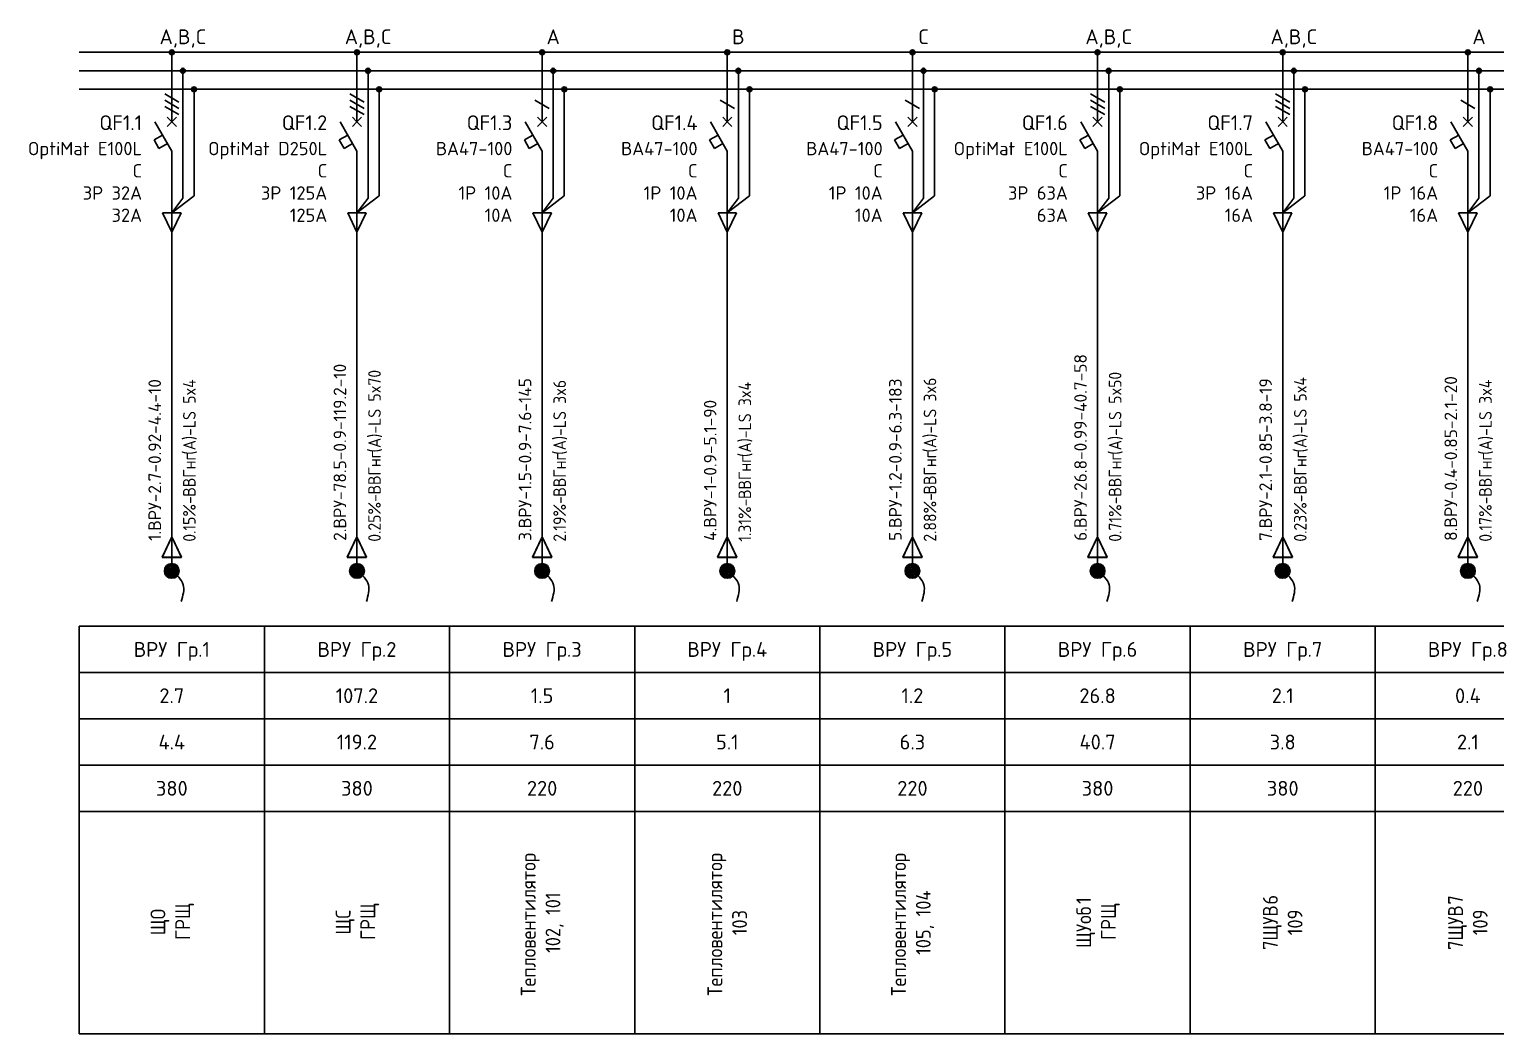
# Model space of a CAD drawing. Header units: millimetres. Extents: x -4379 to 694, y -18291 to 2656.
# Drawn here: x -2969.2 to -2771.2, y -2923.2 to -2787.6 of the extents above; entities that cross this region are included whole.
import ezdxf
from ezdxf.enums import TextEntityAlignment as Align

# ---------------------------------------------------------------- set-up
doc = ezdxf.new("R2010")
doc.units = ezdxf.units.MM
for name, color, linetype in [('Автомат защитный', 7, 'Continuous'), ('Принципиальная схема КТП -для ОДНОЛИНЕЙКИ', 7, 'Continuous'), ('ПРОВОДНИКИ', 7, 'Continuous'), ('Секция ППУ', 7, 'Continuous')]:
    doc.layers.add(name, color=color, linetype=linetype)
doc.layers.add('ЭС АВ', color=7, linetype='Continuous', lineweight=18)
doc.layers.add('ЭС рамка', color=7, linetype='Continuous', lineweight=18)
doc.styles.add('SLD_Style', font='isocpeur.ttf', dxfattribs={"width": 0.9})

# ---------------------------------------------------------------- blocks, each defined once
blk = doc.blocks.new('*U58')
h = blk.add_hatch(color=256)
h.dxf.hatch_style = 1
edge = h.paths.add_edge_path()
edge.add_ellipse((12.5, 132.5), major_axis=(0, 0.333), ratio=1, start_angle=0, end_angle=360)
h = blk.add_hatch(color=256)
h.dxf.hatch_style = 1
edge = h.paths.add_edge_path()
edge.add_ellipse((14, 130), major_axis=(0, 0.333), ratio=1, start_angle=0, end_angle=360)
h = blk.add_hatch(color=256)
h.dxf.hatch_style = 1
edge = h.paths.add_edge_path()
edge.add_ellipse((15.5, 127.5), major_axis=(0, 0.333), ratio=1, start_angle=0, end_angle=360)
at = {"lineweight": 30}
for p, q in [((14, 129.67), (14, 123.11)), ((15.5, 127.17), (15.5, 113.13)), ((14, 123.11), (14, 112.8)), ((0, 55), (25, 55)), ((0, 55), (0, 0)), ((25, 55), (25, 0)), ((0, 48.75), (25, 48.75)), ((0, 42.5), (25, 42.5)), ((0, 36.25), (25, 36.25))]:
    blk.add_line(p, q, dxfattribs=at)
at = {"layer": 'Автомат защитный', "lineweight": 30}
for p, q in [((12.5, 123.11), (12.5, 132.17)), ((11.54, 126.87), (13.46, 125.76)), ((11.54, 126.04), (13.46, 124.93)), ((11.54, 125.2), (13.46, 124.09)), ((12.5, 119.17), (10.22, 123.11)), ((10.1, 120.66), (11.26, 121.32)), ((10.77, 119.5), (10.1, 120.66)), ((11.92, 120.17), (10.77, 119.5)), ((12.5, 108.54), (12.5, 119.17))]:
    blk.add_line(p, q, dxfattribs=at)
blk.add_ellipse((12.5, 132.5), major_axis=(0, 0.333), ratio=1, start_param=-1.570796, end_param=4.712389, dxfattribs=at)
at = {"layer": 'Принципиальная схема КТП -для ОДНОЛИНЕЙКИ', "lineweight": 30}
for p, q in [((12.5, 108.54), (12.5, 99.73)), ((11.19, 64.32), (12.5, 67.06)), ((12.5, 67.06), (13.81, 64.32)), ((13.81, 64.32), (11.19, 64.32)), ((12.5, 64.32), (12.5, 62.5))]:
    blk.add_line(p, q, dxfattribs=at)
at = {"layer": 'ПРОВОДНИКИ', "lineweight": 30}
for p, q in [((12.5, 110.81), (15.5, 113.13)), ((12.5, 110.81), (14, 112.8)), ((13.75, 110.81), (11.25, 110.81)), ((11.25, 110.81), (12.5, 108.2)), ((12.5, 108.2), (13.75, 110.81)), ((11.19, 64.31), (12.5, 67.06)), ((12.5, 67.06), (13.81, 64.31)), ((13.81, 64.31), (11.19, 64.31))]:
    blk.add_line(p, q, dxfattribs=at)
at = {"layer": 'ПРОВОДНИКИ', "lineweight": 30, "ltscale": 100}
blk.add_line((12.5, 99.73), (12.5, 64.32), dxfattribs=at)
at = {"layer": 'ПРОВОДНИКИ', "color": 7, "linetype": 'Continuous', "lineweight": 30}
for centre in [(14, 130), (15.5, 127.5), (15.5, 127.5)]:
    blk.add_ellipse(centre, major_axis=(0, 0.333), ratio=1, start_param=-1.570796, end_param=4.712389, dxfattribs=at)
at = {"layer": 'ЭС АВ', "color": 7, "lineweight": 30}
for q in [(11.88, 123.74), (11.88, 122.49), (13.12, 123.74), (13.12, 122.49)]:
    blk.add_line((12.5, 123.11), q, dxfattribs=at)
at = {"layer": 'ЭС рамка', "color": 7, "linetype": 'Continuous', "lineweight": 30}
for p, q in [((0, 132.5), (12.17, 132.5)), ((12.83, 132.5), (25, 132.5))]:
    blk.add_line(p, q, dxfattribs=at)
at = {"layer": 'ЭС рамка', "color": 5, "linetype": 'Continuous', "lineweight": 30}
for p, q in [((0, 130), (13.67, 130)), ((14.33, 130), (25, 130))]:
    blk.add_line(p, q, dxfattribs=at)
at = {"layer": 'ЭС рамка', "color": 94, "linetype": 'Continuous', "lineweight": 30}
for p, q in [((0, 127.5), (15.17, 127.5)), ((15.83, 127.5), (25, 127.5))]:
    blk.add_line(p, q, dxfattribs=at)
at = {"layer": 'ЭС рамка', "lineweight": 30}
for p, q in [((25, 30), (0, 30)), ((25, 0), (0, 0))]:
    blk.add_line(p, q, dxfattribs=at)
at = {"style": 'SLD_Style'}
for tag, p in [('LABEL', (12.5, 51.88)), ('INSTALLEDPOWER', (12.5, 45.63)), ('CURRENT', (12.5, 39.37)), ('VOLTAGE', (12.5, 33.13))]:
    blk.add_attdef(tag, text='', height=2, dxfattribs=at).set_placement(p, align=Align.MIDDLE_CENTER)
blk.add_attdef('TEXT', text='', height=2, rotation=90, dxfattribs=at).set_placement((12.5, 15), align=Align.MIDDLE_CENTER)
at = {"layer": 'Автомат защитный', "style": 'SLD_Style'}
blk.add_attdef('PHASE', text='', height=2, dxfattribs=at).set_placement((14, 134.59), align=Align.MIDDLE_CENTER)
for tag, height, p in [('NUMBER', 2, (8.49, 122.99)), ('SWITCHTYPE', 1.8, (8.49, 119.5)), ('SWITCHRELEASE', 1.8, (8.49, 116.5)), ('SWITCHNOMINALCURRENT', 1.8, (8.49, 113.5)), ('SWITCHRELEASECURRENT', 1.8, (8.49, 110.5)), ('RCDTYPE', 1.8, (8.49, 107.5)), ('RCDSETPOINT', 1.8, (8.49, 104.5))]:
    blk.add_attdef(tag, text='', height=height, dxfattribs=at).set_placement(p, align=Align.MIDDLE_RIGHT)
blk.add_attdef('LINE_A', text='', height=1.7, rotation=90, dxfattribs=at).set_placement((10.19, 65.45), align=Align.MIDDLE_LEFT)
blk.add_attdef('LINE_B', text='', height=1.7, rotation=90, dxfattribs=at).set_placement((13.85, 65.45), align=Align.TOP_LEFT)
blk = doc.blocks.new('*U21')
at = {"linetype": 'ByBlock', "lineweight": 30}
h = blk.add_hatch(color=256, dxfattribs=at)
h.paths.add_polyline_path([(-0.4, 0.9, -0.414214), (0.92, 0.37), (0, -0.02)])
h.paths.add_polyline_path([(0.92, 0.37, -0.101228), (1, -0.02, -0.30039), (0.39, -0.94), (0, -0.02)])
h.paths.add_polyline_path([(-0.4, 0.9), (0.39, -0.94, -0.538), (-1, -0.02, -0.30039)])
blk.add_circle((0, -0.02), 1, dxfattribs=at)
blk.add_spline([(0, 0), (1.55, -1.88), (1.27, -4.16)], degree=3, dxfattribs=at)
blk = doc.blocks.new('*U57')
h = blk.add_hatch(color=256)
h.dxf.hatch_style = 1
edge = h.paths.add_edge_path()
edge.add_ellipse((12.5, 132.5), major_axis=(0, 0.333), ratio=1, start_angle=0, end_angle=360)
h = blk.add_hatch(color=256)
h.dxf.hatch_style = 1
edge = h.paths.add_edge_path()
edge.add_ellipse((14, 130), major_axis=(0, 0.333), ratio=1, start_angle=0, end_angle=360)
h = blk.add_hatch(color=256)
h.dxf.hatch_style = 1
edge = h.paths.add_edge_path()
edge.add_ellipse((15.5, 127.5), major_axis=(0, 0.333), ratio=1, start_angle=0, end_angle=360)
at = {"lineweight": 30}
for p, q in [((14, 129.67), (14, 123.11)), ((15.5, 127.17), (15.5, 113.13)), ((14, 123.11), (14, 112.8)), ((0, 55), (25, 55)), ((0, 55), (0, 0)), ((25, 55), (25, 0)), ((0, 48.75), (25, 48.75)), ((0, 42.5), (25, 42.5)), ((0, 36.25), (25, 36.25))]:
    blk.add_line(p, q, dxfattribs=at)
at = {"layer": 'Автомат защитный', "lineweight": 30}
for p, q in [((12.5, 123.11), (12.5, 132.17)), ((11.54, 126.04), (13.46, 124.93)), ((12.5, 119.17), (10.22, 123.11)), ((10.1, 120.66), (11.26, 121.32)), ((10.77, 119.5), (10.1, 120.66)), ((11.92, 120.17), (10.77, 119.5)), ((12.5, 108.54), (12.5, 119.17))]:
    blk.add_line(p, q, dxfattribs=at)
blk.add_ellipse((12.5, 132.5), major_axis=(0, 0.333), ratio=1, start_param=-1.570796, end_param=4.712389, dxfattribs=at)
at = {"layer": 'Принципиальная схема КТП -для ОДНОЛИНЕЙКИ', "lineweight": 30}
for p, q in [((12.5, 108.54), (12.5, 99.73)), ((11.19, 64.32), (12.5, 67.06)), ((12.5, 67.06), (13.81, 64.32)), ((13.81, 64.32), (11.19, 64.32)), ((12.5, 64.32), (12.5, 62.5))]:
    blk.add_line(p, q, dxfattribs=at)
at = {"layer": 'ПРОВОДНИКИ', "lineweight": 30}
for p, q in [((12.5, 110.81), (15.5, 113.13)), ((12.5, 110.81), (14, 112.8)), ((13.75, 110.81), (11.25, 110.81)), ((11.25, 110.81), (12.5, 108.2)), ((12.5, 108.2), (13.75, 110.81)), ((11.19, 64.31), (12.5, 67.06)), ((12.5, 67.06), (13.81, 64.31)), ((13.81, 64.31), (11.19, 64.31))]:
    blk.add_line(p, q, dxfattribs=at)
at = {"layer": 'ПРОВОДНИКИ', "lineweight": 30, "ltscale": 100}
blk.add_line((12.5, 99.73), (12.5, 64.32), dxfattribs=at)
at = {"layer": 'ПРОВОДНИКИ', "color": 7, "linetype": 'Continuous', "lineweight": 30}
for centre in [(14, 130), (15.5, 127.5), (15.5, 127.5)]:
    blk.add_ellipse(centre, major_axis=(0, 0.333), ratio=1, start_param=-1.570796, end_param=4.712389, dxfattribs=at)
at = {"layer": 'ЭС АВ', "color": 7, "lineweight": 30}
for q in [(11.88, 123.74), (11.88, 122.49), (13.12, 123.74), (13.12, 122.49)]:
    blk.add_line((12.5, 123.11), q, dxfattribs=at)
at = {"layer": 'ЭС рамка', "color": 7, "linetype": 'Continuous', "lineweight": 30}
for p, q in [((0, 132.5), (12.17, 132.5)), ((12.83, 132.5), (25, 132.5))]:
    blk.add_line(p, q, dxfattribs=at)
at = {"layer": 'ЭС рамка', "color": 5, "linetype": 'Continuous', "lineweight": 30}
for p, q in [((0, 130), (13.67, 130)), ((14.33, 130), (25, 130))]:
    blk.add_line(p, q, dxfattribs=at)
at = {"layer": 'ЭС рамка', "color": 94, "linetype": 'Continuous', "lineweight": 30}
for p, q in [((0, 127.5), (15.17, 127.5)), ((15.83, 127.5), (25, 127.5))]:
    blk.add_line(p, q, dxfattribs=at)
at = {"layer": 'ЭС рамка', "lineweight": 30}
for p, q in [((25, 30), (0, 30)), ((25, 0), (0, 0))]:
    blk.add_line(p, q, dxfattribs=at)
at = {"style": 'SLD_Style'}
for tag, p in [('LABEL', (12.5, 51.88)), ('INSTALLEDPOWER', (12.5, 45.63)), ('CURRENT', (12.5, 39.37)), ('VOLTAGE', (12.5, 33.13))]:
    blk.add_attdef(tag, text='', height=2, dxfattribs=at).set_placement(p, align=Align.MIDDLE_CENTER)
blk.add_attdef('TEXT', text='', height=2, rotation=90, dxfattribs=at).set_placement((12.5, 15), align=Align.MIDDLE_CENTER)
at = {"layer": 'Автомат защитный', "style": 'SLD_Style'}
blk.add_attdef('PHASE', text='', height=2, dxfattribs=at).set_placement((14, 134.59), align=Align.MIDDLE_CENTER)
for tag, height, p in [('NUMBER', 2, (8.49, 122.99)), ('SWITCHTYPE', 1.8, (8.49, 119.5)), ('SWITCHRELEASE', 1.8, (8.49, 116.5)), ('SWITCHNOMINALCURRENT', 1.8, (8.49, 113.5)), ('SWITCHRELEASECURRENT', 1.8, (8.49, 110.5)), ('RCDTYPE', 1.8, (8.49, 107.5)), ('RCDSETPOINT', 1.8, (8.49, 104.5))]:
    blk.add_attdef(tag, text='', height=height, dxfattribs=at).set_placement(p, align=Align.MIDDLE_RIGHT)
blk.add_attdef('LINE_A', text='', height=1.7, rotation=90, dxfattribs=at).set_placement((10.19, 65.45), align=Align.MIDDLE_LEFT)
blk.add_attdef('LINE_B', text='', height=1.7, rotation=90, dxfattribs=at).set_placement((13.85, 65.45), align=Align.TOP_LEFT)

msp = doc.modelspace()

# ---------------------------------------------------------------- block references
at = {"layer": 'Секция ППУ', "lineweight": 0}
ref = msp.add_blockref('*U58', (-2962.445, -2923.246, -0.006), dxfattribs=at)
ref.add_attrib('LABEL', 'ВРУ Гр.1', dxfattribs={"layer": '0', "height": 2, "style": 'SLD_Style'}).set_placement((-2949.945, -2871.371, -0.006), align=Align.MIDDLE_CENTER)
ref.add_attrib('INSTALLEDPOWER', '2.7', dxfattribs={"layer": '0', "height": 2, "style": 'SLD_Style'}).set_placement((-2949.945, -2877.621, -0.006), align=Align.MIDDLE_CENTER)
ref.add_attrib('CURRENT', '4.4', dxfattribs={"layer": '0', "height": 2, "style": 'SLD_Style'}).set_placement((-2949.945, -2883.871, -0.006), align=Align.MIDDLE_CENTER)
ref.add_attrib('VOLTAGE', '380', dxfattribs={"layer": '0', "height": 2, "style": 'SLD_Style'}).set_placement((-2949.945, -2890.121, -0.006), align=Align.MIDDLE_CENTER)
ref.add_attrib('LINE_A', ' 1.ВРУ-2.7-0.92-4.4-10', dxfattribs={"layer": 'Автомат защитный', "height": 1.7, "rotation": 90, "style": 'SLD_Style'}).set_placement((-2952.251, -2857.795, -0.006), align=Align.MIDDLE_LEFT)
ref.add_attrib('LINE_B_001', ' 0.15%%%-', (-2946.725, -2857.795, -0.006), dxfattribs={"layer": 'Автомат защитный', "height": 1.7, "rotation": 90, "style": 'SLD_Style', "width": 0.9})
ref.add_attrib('PHASE', 'A,B,C', dxfattribs={"layer": 'Автомат защитный', "height": 2, "style": 'SLD_Style'}).set_placement((-2948.445, -2788.655, -0.006), align=Align.MIDDLE_CENTER)
ref.add_attrib('NUMBER', 'QF1.1', dxfattribs={"layer": 'Автомат защитный', "height": 2, "style": 'SLD_Style'}).set_placement((-2953.956, -2800.259, -0.006), align=Align.MIDDLE_RIGHT)
ref.add_attrib('SWITCHTYPE', 'OptiMat E100L', dxfattribs={"layer": 'Автомат защитный', "height": 1.8, "style": 'SLD_Style'}).set_placement((-2953.956, -2803.746, -0.006), align=Align.MIDDLE_RIGHT)
ref.add_attrib('SWITCHRELEASE', 'C', dxfattribs={"layer": 'Автомат защитный', "height": 1.8, "style": 'SLD_Style'}).set_placement((-2953.956, -2806.746, -0.006), align=Align.MIDDLE_RIGHT)
ref.add_attrib('SWITCHNOMINALCURRENT', '3Р 32А', dxfattribs={"layer": 'Автомат защитный', "height": 1.8, "style": 'SLD_Style'}).set_placement((-2953.956, -2809.746, -0.006), align=Align.MIDDLE_RIGHT)
ref.add_attrib('SWITCHRELEASECURRENT', '32А', dxfattribs={"layer": 'Автомат защитный', "height": 1.8, "style": 'SLD_Style'}).set_placement((-2953.956, -2812.746, -0.006), align=Align.MIDDLE_RIGHT)
ref.add_attrib('TEXT_001', 'ЩО', (-2950.812, -2909.956, -0.006), dxfattribs={"layer": '0', "height": 2, "rotation": 90, "style": 'SLD_Style', "width": 0.9})
ref.add_attrib('LINE_B_002', 'ВВГнг', (-2946.725, -2850.757, -0.006), dxfattribs={"layer": 'Автомат защитный', "height": 1.7, "rotation": 90, "style": 'SLD_Style', "width": 0.9})
ref.add_attrib('LINE_B_003', '(', (-2946.725, -2845.096, -0.006), dxfattribs={"layer": 'Автомат защитный', "height": 1.7, "rotation": 90, "style": 'SLD_Style', "width": 0.9})
ref.add_attrib('LINE_B_004', 'А', (-2946.725, -2844.484, -0.006), dxfattribs={"layer": 'Автомат защитный', "height": 1.7, "rotation": 90, "style": 'SLD_Style', "width": 0.9})
ref.add_attrib('LINE_B_005', ')-LS 5x4', (-2946.725, -2843.107, -0.006), dxfattribs={"layer": 'Автомат защитный', "height": 1.7, "rotation": 90, "style": 'SLD_Style', "width": 0.9})
ref.add_attrib('TEXT_002', 'ГРЩ', (-2947.478, -2910.586, -0.006), dxfattribs={"layer": '0', "height": 2, "rotation": 90, "style": 'SLD_Style', "width": 0.9})
ref = msp.add_blockref('*U58', (-2937.445, -2923.246, -0.006), dxfattribs=at)
ref.add_attrib('LABEL', 'ВРУ Гр.2', dxfattribs={"layer": '0', "height": 2, "style": 'SLD_Style'}).set_placement((-2924.945, -2871.371, -0.006), align=Align.MIDDLE_CENTER)
ref.add_attrib('INSTALLEDPOWER', '107.2', dxfattribs={"layer": '0', "height": 2, "style": 'SLD_Style'}).set_placement((-2924.945, -2877.621, -0.006), align=Align.MIDDLE_CENTER)
ref.add_attrib('CURRENT', '119.2', dxfattribs={"layer": '0', "height": 2, "style": 'SLD_Style'}).set_placement((-2924.945, -2883.871, -0.006), align=Align.MIDDLE_CENTER)
ref.add_attrib('VOLTAGE', '380', dxfattribs={"layer": '0', "height": 2, "style": 'SLD_Style'}).set_placement((-2924.945, -2890.121, -0.006), align=Align.MIDDLE_CENTER)
ref.add_attrib('LINE_A', ' 2.ВРУ-78.5-0.9-119.2-10', dxfattribs={"layer": 'Автомат защитный', "height": 1.7, "rotation": 90, "style": 'SLD_Style'}).set_placement((-2927.251, -2857.795, -0.006), align=Align.MIDDLE_LEFT)
ref.add_attrib('LINE_B_001', ' 0.25%%%-', (-2921.725, -2857.795, -0.006), dxfattribs={"layer": 'Автомат защитный', "height": 1.7, "rotation": 90, "style": 'SLD_Style', "width": 0.9})
ref.add_attrib('PHASE', 'A,B,C', dxfattribs={"layer": 'Автомат защитный', "height": 2, "style": 'SLD_Style'}).set_placement((-2923.445, -2788.655, -0.006), align=Align.MIDDLE_CENTER)
ref.add_attrib('NUMBER', 'QF1.2', dxfattribs={"layer": 'Автомат защитный', "height": 2, "style": 'SLD_Style'}).set_placement((-2928.956, -2800.259, -0.006), align=Align.MIDDLE_RIGHT)
ref.add_attrib('SWITCHTYPE', 'OptiMat D250L', dxfattribs={"layer": 'Автомат защитный', "height": 1.8, "style": 'SLD_Style'}).set_placement((-2928.956, -2803.746, -0.006), align=Align.MIDDLE_RIGHT)
ref.add_attrib('SWITCHRELEASE', 'C', dxfattribs={"layer": 'Автомат защитный', "height": 1.8, "style": 'SLD_Style'}).set_placement((-2928.956, -2806.746, -0.006), align=Align.MIDDLE_RIGHT)
ref.add_attrib('SWITCHNOMINALCURRENT', '3Р 125А', dxfattribs={"layer": 'Автомат защитный', "height": 1.8, "style": 'SLD_Style'}).set_placement((-2928.956, -2809.746, -0.006), align=Align.MIDDLE_RIGHT)
ref.add_attrib('SWITCHRELEASECURRENT', '125А', dxfattribs={"layer": 'Автомат защитный', "height": 1.8, "style": 'SLD_Style'}).set_placement((-2928.956, -2812.746, -0.006), align=Align.MIDDLE_RIGHT)
ref.add_attrib('TEXT_001', 'ЩС', (-2925.812, -2909.866, -0.006), dxfattribs={"layer": '0', "height": 2, "rotation": 90, "style": 'SLD_Style', "width": 0.9})
ref.add_attrib('LINE_B_002', 'ВВГнг', (-2921.725, -2850.451, -0.006), dxfattribs={"layer": 'Автомат защитный', "height": 1.7, "rotation": 90, "style": 'SLD_Style', "width": 0.9})
ref.add_attrib('LINE_B_003', '(', (-2921.725, -2844.79, -0.006), dxfattribs={"layer": 'Автомат защитный', "height": 1.7, "rotation": 90, "style": 'SLD_Style', "width": 0.9})
ref.add_attrib('LINE_B_004', 'А', (-2921.725, -2844.178, -0.006), dxfattribs={"layer": 'Автомат защитный', "height": 1.7, "rotation": 90, "style": 'SLD_Style', "width": 0.9})
ref.add_attrib('LINE_B_005', ')-LS 5x70', (-2921.725, -2842.801, -0.006), dxfattribs={"layer": 'Автомат защитный', "height": 1.7, "rotation": 90, "style": 'SLD_Style', "width": 0.9})
ref.add_attrib('TEXT_002', 'ГРЩ', (-2922.478, -2910.586, -0.006), dxfattribs={"layer": '0', "height": 2, "rotation": 90, "style": 'SLD_Style', "width": 0.9})
ref = msp.add_blockref('*U57', (-2912.445, -2923.246, -0.006), dxfattribs=at)
ref.add_attrib('LABEL', 'ВРУ Гр.3', dxfattribs={"layer": '0', "height": 2, "style": 'SLD_Style'}).set_placement((-2899.945, -2871.371, -0.006), align=Align.MIDDLE_CENTER)
ref.add_attrib('INSTALLEDPOWER', '1.5', dxfattribs={"layer": '0', "height": 2, "style": 'SLD_Style'}).set_placement((-2899.945, -2877.621, -0.006), align=Align.MIDDLE_CENTER)
ref.add_attrib('CURRENT', '7.6', dxfattribs={"layer": '0', "height": 2, "style": 'SLD_Style'}).set_placement((-2899.945, -2883.871, -0.006), align=Align.MIDDLE_CENTER)
ref.add_attrib('VOLTAGE', '220', dxfattribs={"layer": '0', "height": 2, "style": 'SLD_Style'}).set_placement((-2899.945, -2890.121, -0.006), align=Align.MIDDLE_CENTER)
ref.add_attrib('LINE_A', ' 3.ВРУ-1.5-0.9-7.6-145', dxfattribs={"layer": 'Автомат защитный', "height": 1.7, "rotation": 90, "style": 'SLD_Style'}).set_placement((-2902.251, -2857.795, -0.006), align=Align.MIDDLE_LEFT)
ref.add_attrib('LINE_B_001', ' 2.19%%%-', (-2896.725, -2857.795, -0.006), dxfattribs={"layer": 'Автомат защитный', "height": 1.7, "rotation": 90, "style": 'SLD_Style', "width": 0.9})
ref.add_attrib('PHASE', 'A', dxfattribs={"layer": 'Автомат защитный', "height": 2, "style": 'SLD_Style'}).set_placement((-2898.445, -2788.655, -0.006), align=Align.MIDDLE_CENTER)
ref.add_attrib('NUMBER', 'QF1.3', dxfattribs={"layer": 'Автомат защитный', "height": 2, "style": 'SLD_Style'}).set_placement((-2903.956, -2800.259, -0.006), align=Align.MIDDLE_RIGHT)
ref.add_attrib('SWITCHTYPE', 'ВА47-100', dxfattribs={"layer": 'Автомат защитный', "height": 1.8, "style": 'SLD_Style'}).set_placement((-2903.956, -2803.746, -0.006), align=Align.MIDDLE_RIGHT)
ref.add_attrib('SWITCHRELEASE', 'C', dxfattribs={"layer": 'Автомат защитный', "height": 1.8, "style": 'SLD_Style'}).set_placement((-2903.956, -2806.746, -0.006), align=Align.MIDDLE_RIGHT)
ref.add_attrib('SWITCHNOMINALCURRENT', '1Р 10А', dxfattribs={"layer": 'Автомат защитный', "height": 1.8, "style": 'SLD_Style'}).set_placement((-2903.956, -2809.746, -0.006), align=Align.MIDDLE_RIGHT)
ref.add_attrib('SWITCHRELEASECURRENT', '10А', dxfattribs={"layer": 'Автомат защитный', "height": 1.8, "style": 'SLD_Style'}).set_placement((-2903.956, -2812.746, -0.006), align=Align.MIDDLE_RIGHT)
ref.add_attrib('TEXT_001', 'Тепловентилятор', (-2900.812, -2918.146, -0.006), dxfattribs={"layer": '0', "height": 2, "rotation": 90, "style": 'SLD_Style', "width": 0.9})
ref.add_attrib('LINE_B_002', 'ВВГнг', (-2896.725, -2850.757, -0.006), dxfattribs={"layer": 'Автомат защитный', "height": 1.7, "rotation": 90, "style": 'SLD_Style', "width": 0.9})
ref.add_attrib('LINE_B_003', '(', (-2896.725, -2845.096, -0.006), dxfattribs={"layer": 'Автомат защитный', "height": 1.7, "rotation": 90, "style": 'SLD_Style', "width": 0.9})
ref.add_attrib('LINE_B_004', 'А', (-2896.725, -2844.484, -0.006), dxfattribs={"layer": 'Автомат защитный', "height": 1.7, "rotation": 90, "style": 'SLD_Style', "width": 0.9})
ref.add_attrib('LINE_B_005', ')-LS 3x6', (-2896.725, -2843.107, -0.006), dxfattribs={"layer": 'Автомат защитный', "height": 1.7, "rotation": 90, "style": 'SLD_Style', "width": 0.9})
ref.add_attrib('TEXT_002', '102, 101', (-2897.478, -2912.341, -0.006), dxfattribs={"layer": '0', "height": 2, "rotation": 90, "style": 'SLD_Style', "width": 0.9})
ref = msp.add_blockref('*U57', (-2887.445, -2923.246, -0.006), dxfattribs=at)
ref.add_attrib('LABEL', 'ВРУ Гр.4', dxfattribs={"layer": '0', "height": 2, "style": 'SLD_Style'}).set_placement((-2874.945, -2871.371, -0.006), align=Align.MIDDLE_CENTER)
ref.add_attrib('INSTALLEDPOWER', '1', dxfattribs={"layer": '0', "height": 2, "style": 'SLD_Style'}).set_placement((-2874.945, -2877.621, -0.006), align=Align.MIDDLE_CENTER)
ref.add_attrib('CURRENT', '5.1', dxfattribs={"layer": '0', "height": 2, "style": 'SLD_Style'}).set_placement((-2874.945, -2883.871, -0.006), align=Align.MIDDLE_CENTER)
ref.add_attrib('VOLTAGE', '220', dxfattribs={"layer": '0', "height": 2, "style": 'SLD_Style'}).set_placement((-2874.945, -2890.121, -0.006), align=Align.MIDDLE_CENTER)
ref.add_attrib('LINE_A', ' 4.ВРУ-1-0.9-5.1-90', dxfattribs={"layer": 'Автомат защитный', "height": 1.7, "rotation": 90, "style": 'SLD_Style'}).set_placement((-2877.251, -2857.795, -0.006), align=Align.MIDDLE_LEFT)
ref.add_attrib('LINE_B_001', ' 1.31%%%-', (-2871.725, -2857.795, -0.006), dxfattribs={"layer": 'Автомат защитный', "height": 1.7, "rotation": 90, "style": 'SLD_Style', "width": 0.9})
ref.add_attrib('PHASE', 'B', dxfattribs={"layer": 'Автомат защитный', "height": 2, "style": 'SLD_Style'}).set_placement((-2873.445, -2788.655, -0.006), align=Align.MIDDLE_CENTER)
ref.add_attrib('NUMBER', 'QF1.4', dxfattribs={"layer": 'Автомат защитный', "height": 2, "style": 'SLD_Style'}).set_placement((-2878.956, -2800.259, -0.006), align=Align.MIDDLE_RIGHT)
ref.add_attrib('SWITCHTYPE', 'ВА47-100', dxfattribs={"layer": 'Автомат защитный', "height": 1.8, "style": 'SLD_Style'}).set_placement((-2878.956, -2803.746, -0.006), align=Align.MIDDLE_RIGHT)
ref.add_attrib('SWITCHRELEASE', 'C', dxfattribs={"layer": 'Автомат защитный', "height": 1.8, "style": 'SLD_Style'}).set_placement((-2878.956, -2806.746, -0.006), align=Align.MIDDLE_RIGHT)
ref.add_attrib('SWITCHNOMINALCURRENT', '1Р 10А', dxfattribs={"layer": 'Автомат защитный', "height": 1.8, "style": 'SLD_Style'}).set_placement((-2878.956, -2809.746, -0.006), align=Align.MIDDLE_RIGHT)
ref.add_attrib('SWITCHRELEASECURRENT', '10А', dxfattribs={"layer": 'Автомат защитный', "height": 1.8, "style": 'SLD_Style'}).set_placement((-2878.956, -2812.746, -0.006), align=Align.MIDDLE_RIGHT)
ref.add_attrib('TEXT_001', 'Тепловентилятор', (-2875.612, -2918.146, -0.006), dxfattribs={"layer": '0', "height": 2, "rotation": 90, "style": 'SLD_Style', "width": 0.9})
ref.add_attrib('LINE_B_002', 'ВВГнг', (-2871.725, -2851.063, -0.006), dxfattribs={"layer": 'Автомат защитный', "height": 1.7, "rotation": 90, "style": 'SLD_Style', "width": 0.9})
ref.add_attrib('LINE_B_003', '(', (-2871.725, -2845.402, -0.006), dxfattribs={"layer": 'Автомат защитный', "height": 1.7, "rotation": 90, "style": 'SLD_Style', "width": 0.9})
ref.add_attrib('LINE_B_004', 'А', (-2871.725, -2844.79, -0.006), dxfattribs={"layer": 'Автомат защитный', "height": 1.7, "rotation": 90, "style": 'SLD_Style', "width": 0.9})
ref.add_attrib('LINE_B_005', ')-LS 3x4', (-2871.725, -2843.413, -0.006), dxfattribs={"layer": 'Автомат защитный', "height": 1.7, "rotation": 90, "style": 'SLD_Style', "width": 0.9})
ref.add_attrib('TEXT_002', '103', (-2872.278, -2909.956, -0.006), dxfattribs={"layer": '0', "height": 2, "rotation": 90, "style": 'SLD_Style', "width": 0.9})
ref = msp.add_blockref('*U57', (-2862.445, -2923.246, -0.006), dxfattribs=at)
ref.add_attrib('LABEL', 'ВРУ Гр.5', dxfattribs={"layer": '0', "height": 2, "style": 'SLD_Style'}).set_placement((-2849.945, -2871.371, -0.006), align=Align.MIDDLE_CENTER)
ref.add_attrib('INSTALLEDPOWER', '1.2', dxfattribs={"layer": '0', "height": 2, "style": 'SLD_Style'}).set_placement((-2849.945, -2877.621, -0.006), align=Align.MIDDLE_CENTER)
ref.add_attrib('CURRENT', '6.3', dxfattribs={"layer": '0', "height": 2, "style": 'SLD_Style'}).set_placement((-2849.945, -2883.871, -0.006), align=Align.MIDDLE_CENTER)
ref.add_attrib('VOLTAGE', '220', dxfattribs={"layer": '0', "height": 2, "style": 'SLD_Style'}).set_placement((-2849.945, -2890.121, -0.006), align=Align.MIDDLE_CENTER)
ref.add_attrib('LINE_A', ' 5.ВРУ-1.2-0.9-6.3-183', dxfattribs={"layer": 'Автомат защитный', "height": 1.7, "rotation": 90, "style": 'SLD_Style'}).set_placement((-2852.251, -2857.795, -0.006), align=Align.MIDDLE_LEFT)
ref.add_attrib('LINE_B_001', ' 2.88%%%-', (-2846.725, -2857.795, -0.006), dxfattribs={"layer": 'Автомат защитный', "height": 1.7, "rotation": 90, "style": 'SLD_Style', "width": 0.9})
ref.add_attrib('PHASE', 'C', dxfattribs={"layer": 'Автомат защитный', "height": 2, "style": 'SLD_Style'}).set_placement((-2848.445, -2788.655, -0.006), align=Align.MIDDLE_CENTER)
ref.add_attrib('NUMBER', 'QF1.5', dxfattribs={"layer": 'Автомат защитный', "height": 2, "style": 'SLD_Style'}).set_placement((-2853.956, -2800.259, -0.006), align=Align.MIDDLE_RIGHT)
ref.add_attrib('SWITCHTYPE', 'ВА47-100', dxfattribs={"layer": 'Автомат защитный', "height": 1.8, "style": 'SLD_Style'}).set_placement((-2853.956, -2803.746, -0.006), align=Align.MIDDLE_RIGHT)
ref.add_attrib('SWITCHRELEASE', 'C', dxfattribs={"layer": 'Автомат защитный', "height": 1.8, "style": 'SLD_Style'}).set_placement((-2853.956, -2806.746, -0.006), align=Align.MIDDLE_RIGHT)
ref.add_attrib('SWITCHNOMINALCURRENT', '1Р 10А', dxfattribs={"layer": 'Автомат защитный', "height": 1.8, "style": 'SLD_Style'}).set_placement((-2853.956, -2809.746, -0.006), align=Align.MIDDLE_RIGHT)
ref.add_attrib('SWITCHRELEASECURRENT', '10А', dxfattribs={"layer": 'Автомат защитный', "height": 1.8, "style": 'SLD_Style'}).set_placement((-2853.956, -2812.746, -0.006), align=Align.MIDDLE_RIGHT)
ref.add_attrib('TEXT_001', 'Тепловентилятор', (-2850.812, -2918.146, -0.006), dxfattribs={"layer": '0', "height": 2, "rotation": 90, "style": 'SLD_Style', "width": 0.9})
ref.add_attrib('LINE_B_002', 'ВВГнг', (-2846.725, -2850.451, -0.006), dxfattribs={"layer": 'Автомат защитный', "height": 1.7, "rotation": 90, "style": 'SLD_Style', "width": 0.9})
ref.add_attrib('LINE_B_003', '(', (-2846.725, -2844.79, -0.006), dxfattribs={"layer": 'Автомат защитный', "height": 1.7, "rotation": 90, "style": 'SLD_Style', "width": 0.9})
ref.add_attrib('LINE_B_004', 'А', (-2846.725, -2844.178, -0.006), dxfattribs={"layer": 'Автомат защитный', "height": 1.7, "rotation": 90, "style": 'SLD_Style', "width": 0.9})
ref.add_attrib('LINE_B_005', ')-LS 3x6', (-2846.725, -2842.801, -0.006), dxfattribs={"layer": 'Автомат защитный', "height": 1.7, "rotation": 90, "style": 'SLD_Style', "width": 0.9})
ref.add_attrib('TEXT_002', '105, 104', (-2847.478, -2912.611, -0.006), dxfattribs={"layer": '0', "height": 2, "rotation": 90, "style": 'SLD_Style', "width": 0.9})
ref = msp.add_blockref('*U58', (-2837.445, -2923.246, -0.006), dxfattribs=at)
ref.add_attrib('LABEL', 'ВРУ Гр.6', dxfattribs={"layer": '0', "height": 2, "style": 'SLD_Style'}).set_placement((-2824.945, -2871.371, -0.006), align=Align.MIDDLE_CENTER)
ref.add_attrib('INSTALLEDPOWER', '26.8', dxfattribs={"layer": '0', "height": 2, "style": 'SLD_Style'}).set_placement((-2824.945, -2877.621, -0.006), align=Align.MIDDLE_CENTER)
ref.add_attrib('CURRENT', '40.7', dxfattribs={"layer": '0', "height": 2, "style": 'SLD_Style'}).set_placement((-2824.945, -2883.871, -0.006), align=Align.MIDDLE_CENTER)
ref.add_attrib('VOLTAGE', '380', dxfattribs={"layer": '0', "height": 2, "style": 'SLD_Style'}).set_placement((-2824.945, -2890.121, -0.006), align=Align.MIDDLE_CENTER)
ref.add_attrib('LINE_A', ' 6.ВРУ-26.8-0.99-40.7-58', dxfattribs={"layer": 'Автомат защитный', "height": 1.7, "rotation": 90, "style": 'SLD_Style'}).set_placement((-2827.251, -2857.795, -0.006), align=Align.MIDDLE_LEFT)
ref.add_attrib('LINE_B_001', ' 0.71%%%-', (-2821.725, -2857.795, -0.006), dxfattribs={"layer": 'Автомат защитный', "height": 1.7, "rotation": 90, "style": 'SLD_Style', "width": 0.9})
ref.add_attrib('PHASE', 'A,B,C', dxfattribs={"layer": 'Автомат защитный', "height": 2, "style": 'SLD_Style'}).set_placement((-2823.445, -2788.655, -0.006), align=Align.MIDDLE_CENTER)
ref.add_attrib('NUMBER', 'QF1.6', dxfattribs={"layer": 'Автомат защитный', "height": 2, "style": 'SLD_Style'}).set_placement((-2828.956, -2800.259, -0.006), align=Align.MIDDLE_RIGHT)
ref.add_attrib('SWITCHTYPE', 'OptiMat E100L', dxfattribs={"layer": 'Автомат защитный', "height": 1.8, "style": 'SLD_Style'}).set_placement((-2828.956, -2803.746, -0.006), align=Align.MIDDLE_RIGHT)
ref.add_attrib('SWITCHRELEASE', 'C', dxfattribs={"layer": 'Автомат защитный', "height": 1.8, "style": 'SLD_Style'}).set_placement((-2828.956, -2806.746, -0.006), align=Align.MIDDLE_RIGHT)
ref.add_attrib('SWITCHNOMINALCURRENT', '3Р 63А', dxfattribs={"layer": 'Автомат защитный', "height": 1.8, "style": 'SLD_Style'}).set_placement((-2828.956, -2809.746, -0.006), align=Align.MIDDLE_RIGHT)
ref.add_attrib('SWITCHRELEASECURRENT', '63А', dxfattribs={"layer": 'Автомат защитный', "height": 1.8, "style": 'SLD_Style'}).set_placement((-2828.956, -2812.746, -0.006), align=Align.MIDDLE_RIGHT)
ref.add_attrib('TEXT_001', 'ЩУоб', (-2825.812, -2911.666, -0.006), dxfattribs={"layer": '0', "height": 2, "rotation": 90, "style": 'SLD_Style', "width": 0.9})
ref.add_attrib('LINE_B_002', 'ВВГнг', (-2821.725, -2850.757, -0.006), dxfattribs={"layer": 'Автомат защитный', "height": 1.7, "rotation": 90, "style": 'SLD_Style', "width": 0.9})
ref.add_attrib('LINE_B_003', '(', (-2821.725, -2845.096, -0.006), dxfattribs={"layer": 'Автомат защитный', "height": 1.7, "rotation": 90, "style": 'SLD_Style', "width": 0.9})
ref.add_attrib('LINE_B_004', 'А', (-2821.725, -2844.484, -0.006), dxfattribs={"layer": 'Автомат защитный', "height": 1.7, "rotation": 90, "style": 'SLD_Style', "width": 0.9})
ref.add_attrib('LINE_B_005', ')-LS 5x50', (-2821.725, -2843.107, -0.006), dxfattribs={"layer": 'Автомат защитный', "height": 1.7, "rotation": 90, "style": 'SLD_Style', "width": 0.9})
ref.add_attrib('TEXT_002', '1', (-2825.812, -2905.726, -0.006), dxfattribs={"layer": '0', "height": 2, "rotation": 90, "style": 'SLD_Style', "width": 0.9})
ref.add_attrib('TEXT_003', 'ГРЩ', (-2822.478, -2910.586, -0.006), dxfattribs={"layer": '0', "height": 2, "rotation": 90, "style": 'SLD_Style', "width": 0.9})
ref = msp.add_blockref('*U58', (-2812.445, -2923.246, -0.006), dxfattribs=at)
ref.add_attrib('LABEL', 'ВРУ Гр.7', dxfattribs={"layer": '0', "height": 2, "style": 'SLD_Style'}).set_placement((-2799.945, -2871.371, -0.006), align=Align.MIDDLE_CENTER)
ref.add_attrib('INSTALLEDPOWER', '2.1', dxfattribs={"layer": '0', "height": 2, "style": 'SLD_Style'}).set_placement((-2799.945, -2877.621, -0.006), align=Align.MIDDLE_CENTER)
ref.add_attrib('CURRENT', '3.8', dxfattribs={"layer": '0', "height": 2, "style": 'SLD_Style'}).set_placement((-2799.945, -2883.871, -0.006), align=Align.MIDDLE_CENTER)
ref.add_attrib('VOLTAGE', '380', dxfattribs={"layer": '0', "height": 2, "style": 'SLD_Style'}).set_placement((-2799.945, -2890.121, -0.006), align=Align.MIDDLE_CENTER)
ref.add_attrib('LINE_A', ' 7.ВРУ-2.1-0.85-3.8-19', dxfattribs={"layer": 'Автомат защитный', "height": 1.7, "rotation": 90, "style": 'SLD_Style'}).set_placement((-2802.251, -2857.795, -0.006), align=Align.MIDDLE_LEFT)
ref.add_attrib('LINE_B_001', ' 0.23%%%-', (-2796.725, -2857.795, -0.006), dxfattribs={"layer": 'Автомат защитный', "height": 1.7, "rotation": 90, "style": 'SLD_Style', "width": 0.9})
ref.add_attrib('PHASE', 'A,B,C', dxfattribs={"layer": 'Автомат защитный', "height": 2, "style": 'SLD_Style'}).set_placement((-2798.445, -2788.655, -0.006), align=Align.MIDDLE_CENTER)
ref.add_attrib('NUMBER', 'QF1.7', dxfattribs={"layer": 'Автомат защитный', "height": 2, "style": 'SLD_Style'}).set_placement((-2803.956, -2800.259, -0.006), align=Align.MIDDLE_RIGHT)
ref.add_attrib('SWITCHTYPE', 'OptiMat E100L', dxfattribs={"layer": 'Автомат защитный', "height": 1.8, "style": 'SLD_Style'}).set_placement((-2803.956, -2803.746, -0.006), align=Align.MIDDLE_RIGHT)
ref.add_attrib('SWITCHRELEASE', 'C', dxfattribs={"layer": 'Автомат защитный', "height": 1.8, "style": 'SLD_Style'}).set_placement((-2803.956, -2806.746, -0.006), align=Align.MIDDLE_RIGHT)
ref.add_attrib('SWITCHNOMINALCURRENT', '3Р 16А', dxfattribs={"layer": 'Автомат защитный', "height": 1.8, "style": 'SLD_Style'}).set_placement((-2803.956, -2809.746, -0.006), align=Align.MIDDLE_RIGHT)
ref.add_attrib('SWITCHRELEASECURRENT', '16А', dxfattribs={"layer": 'Автомат защитный', "height": 1.8, "style": 'SLD_Style'}).set_placement((-2803.956, -2812.746, -0.006), align=Align.MIDDLE_RIGHT)
ref.add_attrib('TEXT_001', '7', (-2800.612, -2911.936, -0.006), dxfattribs={"layer": '0', "height": 2, "rotation": 90, "style": 'SLD_Style', "width": 0.9})
ref.add_attrib('LINE_B_002', 'ВВГнг', (-2796.725, -2850.451, -0.006), dxfattribs={"layer": 'Автомат защитный', "height": 1.7, "rotation": 90, "style": 'SLD_Style', "width": 0.9})
ref.add_attrib('LINE_B_003', '(', (-2796.725, -2844.79, -0.006), dxfattribs={"layer": 'Автомат защитный', "height": 1.7, "rotation": 90, "style": 'SLD_Style', "width": 0.9})
ref.add_attrib('LINE_B_004', 'А', (-2796.725, -2844.178, -0.006), dxfattribs={"layer": 'Автомат защитный', "height": 1.7, "rotation": 90, "style": 'SLD_Style', "width": 0.9})
ref.add_attrib('LINE_B_005', ')-LS 5x4', (-2796.725, -2842.801, -0.006), dxfattribs={"layer": 'Автомат защитный', "height": 1.7, "rotation": 90, "style": 'SLD_Style', "width": 0.9})
ref.add_attrib('TEXT_002', 'ЩУВ', (-2800.612, -2910.676, -0.006), dxfattribs={"layer": '0', "height": 2, "rotation": 90, "style": 'SLD_Style', "width": 0.9})
ref.add_attrib('TEXT_003', '6', (-2800.612, -2905.816, -0.006), dxfattribs={"layer": '0', "height": 2, "rotation": 90, "style": 'SLD_Style', "width": 0.9})
ref.add_attrib('TEXT_004', '109', (-2797.278, -2909.956, -0.006), dxfattribs={"layer": '0', "height": 2, "rotation": 90, "style": 'SLD_Style', "width": 0.9})
ref = msp.add_blockref('*U57', (-2787.445, -2923.246, -0.006), dxfattribs=at)
ref.add_attrib('LABEL', 'ВРУ Гр.8', dxfattribs={"layer": '0', "height": 2, "style": 'SLD_Style'}).set_placement((-2774.945, -2871.371, -0.006), align=Align.MIDDLE_CENTER)
ref.add_attrib('INSTALLEDPOWER', '0.4', dxfattribs={"layer": '0', "height": 2, "style": 'SLD_Style'}).set_placement((-2774.945, -2877.621, -0.006), align=Align.MIDDLE_CENTER)
ref.add_attrib('CURRENT', '2.1', dxfattribs={"layer": '0', "height": 2, "style": 'SLD_Style'}).set_placement((-2774.945, -2883.871, -0.006), align=Align.MIDDLE_CENTER)
ref.add_attrib('VOLTAGE', '220', dxfattribs={"layer": '0', "height": 2, "style": 'SLD_Style'}).set_placement((-2774.945, -2890.121, -0.006), align=Align.MIDDLE_CENTER)
ref.add_attrib('LINE_A', ' 8.ВРУ-0.4-0.85-2.1-20', dxfattribs={"layer": 'Автомат защитный', "height": 1.7, "rotation": 90, "style": 'SLD_Style'}).set_placement((-2777.251, -2857.795, -0.006), align=Align.MIDDLE_LEFT)
ref.add_attrib('LINE_B_001', ' 0.17%%%-', (-2771.725, -2857.795, -0.006), dxfattribs={"layer": 'Автомат защитный', "height": 1.7, "rotation": 90, "style": 'SLD_Style', "width": 0.9})
ref.add_attrib('PHASE', 'A', dxfattribs={"layer": 'Автомат защитный', "height": 2, "style": 'SLD_Style'}).set_placement((-2773.445, -2788.655, -0.006), align=Align.MIDDLE_CENTER)
ref.add_attrib('NUMBER', 'QF1.8', dxfattribs={"layer": 'Автомат защитный', "height": 2, "style": 'SLD_Style'}).set_placement((-2778.956, -2800.259, -0.006), align=Align.MIDDLE_RIGHT)
ref.add_attrib('SWITCHTYPE', 'ВА47-100', dxfattribs={"layer": 'Автомат защитный', "height": 1.8, "style": 'SLD_Style'}).set_placement((-2778.956, -2803.746, -0.006), align=Align.MIDDLE_RIGHT)
ref.add_attrib('SWITCHRELEASE', 'C', dxfattribs={"layer": 'Автомат защитный', "height": 1.8, "style": 'SLD_Style'}).set_placement((-2778.956, -2806.746, -0.006), align=Align.MIDDLE_RIGHT)
ref.add_attrib('SWITCHNOMINALCURRENT', '1Р 16А', dxfattribs={"layer": 'Автомат защитный', "height": 1.8, "style": 'SLD_Style'}).set_placement((-2778.956, -2809.746, -0.006), align=Align.MIDDLE_RIGHT)
ref.add_attrib('SWITCHRELEASECURRENT', '16А', dxfattribs={"layer": 'Автомат защитный', "height": 1.8, "style": 'SLD_Style'}).set_placement((-2778.956, -2812.746, -0.006), align=Align.MIDDLE_RIGHT)
ref.add_attrib('TEXT_001', '7', (-2775.612, -2911.936, -0.006), dxfattribs={"layer": '0', "height": 2, "rotation": 90, "style": 'SLD_Style', "width": 0.9})
ref.add_attrib('LINE_B_002', 'ВВГнг', (-2771.725, -2850.757, -0.006), dxfattribs={"layer": 'Автомат защитный', "height": 1.7, "rotation": 90, "style": 'SLD_Style', "width": 0.9})
ref.add_attrib('LINE_B_003', '(', (-2771.725, -2845.096, -0.006), dxfattribs={"layer": 'Автомат защитный', "height": 1.7, "rotation": 90, "style": 'SLD_Style', "width": 0.9})
ref.add_attrib('LINE_B_004', 'А', (-2771.725, -2844.484, -0.006), dxfattribs={"layer": 'Автомат защитный', "height": 1.7, "rotation": 90, "style": 'SLD_Style', "width": 0.9})
ref.add_attrib('LINE_B_005', ')-LS 3x4', (-2771.725, -2843.107, -0.006), dxfattribs={"layer": 'Автомат защитный', "height": 1.7, "rotation": 90, "style": 'SLD_Style', "width": 0.9})
ref.add_attrib('TEXT_002', 'ЩУВ', (-2775.612, -2910.676, -0.006), dxfattribs={"layer": '0', "height": 2, "rotation": 90, "style": 'SLD_Style', "width": 0.9})
ref.add_attrib('TEXT_003', '7', (-2775.612, -2905.816, -0.006), dxfattribs={"layer": '0', "height": 2, "rotation": 90, "style": 'SLD_Style', "width": 0.9})
ref.add_attrib('TEXT_004', '109', (-2772.278, -2909.956, -0.006), dxfattribs={"layer": '0', "height": 2, "rotation": 90, "style": 'SLD_Style', "width": 0.9})
for p in [(-2949.945, -2860.746, -0.006), (-2924.945, -2860.746, -0.006), (-2899.945, -2860.746, -0.006), (-2874.945, -2860.746, -0.006), (-2849.945, -2860.746, -0.006), (-2824.945, -2860.746, -0.006), (-2799.945, -2860.746, -0.006), (-2774.945, -2860.746, -0.006)]:
    msp.add_blockref('*U21', p, dxfattribs=at)

doc.saveas('drawing.dxf')
